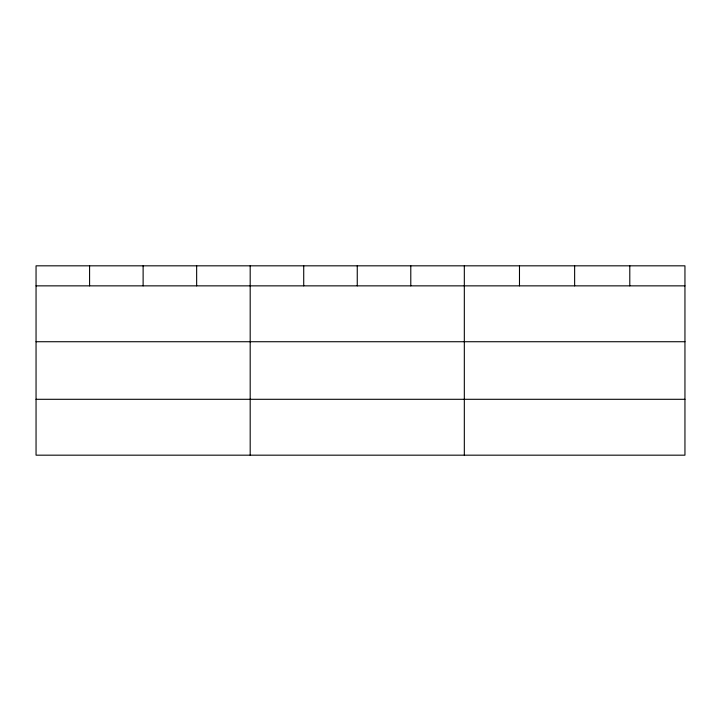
<?xml version="1.0" encoding="UTF-8"?>
<svg xmlns="http://www.w3.org/2000/svg" width="721" height="721" viewBox="0 0 721 721"><rect width="100%" height="100%" fill="white"/><g stroke="black" fill="none" stroke-linecap="round" stroke-linejoin="round"><path stroke-width="1.08" d="M684.95 341.727L684.95 265.824L36.05 265.824L36.05 455.176L684.95 455.176L684.95 341.727L36.05 341.727M36.05 285.858L684.95 285.858M36.05 399.299L684.95 399.299M629.793 265.824L629.793 285.858M574.637 265.824L574.637 285.858M519.481 265.824L519.481 285.858M464.324 265.824L464.324 455.176M410.79 265.824L410.79 285.858M357.255 265.824L357.255 285.858M303.721 265.824L303.721 285.858M250.187 265.824L250.187 455.176M196.653 265.824L196.653 285.858M143.119 265.824L143.119 285.858M89.584 265.824L89.584 285.858"/></g></svg>
